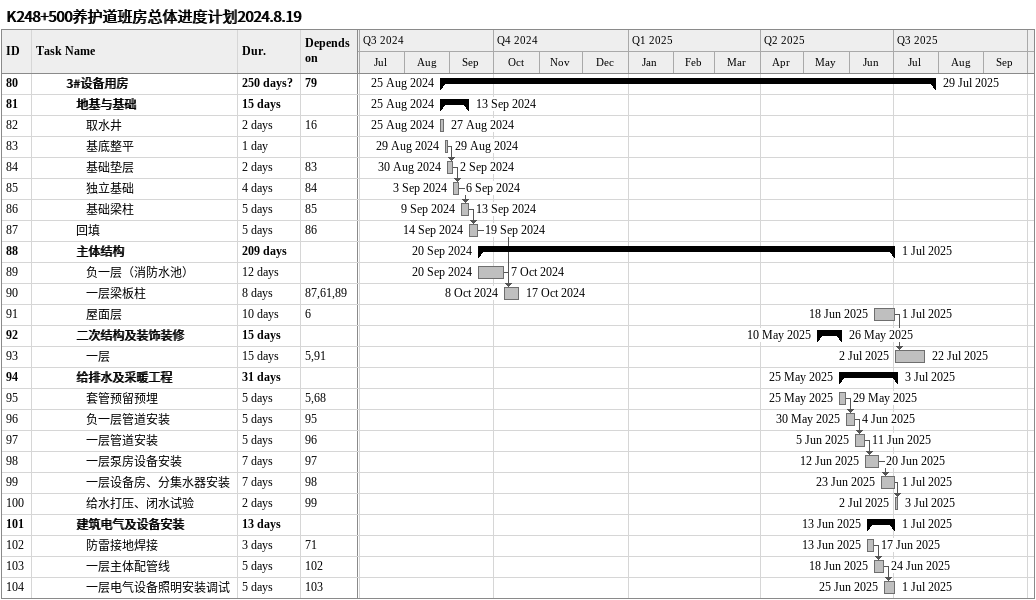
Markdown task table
K248+500养护道班房总体进度计划2024.8.19

| ID | Level | Task | Duration | Start | Finish | Predecessors |
|---|---|---|---|---|---|---|
| 80 | 4 | **3#设备用房** | 250d? | 2024-08-25 | 2025-07-29 | 79 |
| 81 | 5 | **地基与基础** | 15d | 2024-08-25 | 2024-09-13 |  |
| 82 | 6 | 取水井 | 2d | 2024-08-25 | 2024-08-27 | 16 |
| 83 | 6 | 基底整平 | 1d | 2024-08-29 | 2024-08-29 |  |
| 84 | 6 | 基础垫层 | 2d | 2024-08-30 | 2024-09-02 | 83 |
| 85 | 6 | 独立基础 | 4d | 2024-09-03 | 2024-09-06 | 84 |
| 86 | 6 | 基础梁柱 | 5d | 2024-09-09 | 2024-09-13 | 85 |
| 87 | 5 | 回填 | 5d | 2024-09-14 | 2024-09-19 | 86 |
| 88 | 5 | **主体结构** | 209d | 2024-09-20 | 2025-07-01 |  |
| 89 | 6 | 负一层（消防水池） | 12d | 2024-09-20 | 2024-10-07 |  |
| 90 | 6 | 一层梁板柱 | 8d | 2024-10-08 | 2024-10-17 | 87, 61, 89 |
| 91 | 6 | 屋面层 | 10d | 2025-06-18 | 2025-07-01 | 6 |
| 92 | 5 | **二次结构及装饰装修** | 15d | 2025-05-10 | 2025-05-26 |  |
| 93 | 6 | 一层 | 15d | 2025-07-02 | 2025-07-22 | 5, 91 |
| 94 | 5 | **给排水及采暖工程** | 31d | 2025-05-25 | 2025-07-03 |  |
| 95 | 6 | 套管预留预埋 | 5d | 2025-05-25 | 2025-05-29 | 5, 68 |
| 96 | 6 | 负一层管道安装 | 5d | 2025-05-30 | 2025-06-04 | 95 |
| 97 | 6 | 一层管道安装 | 5d | 2025-06-05 | 2025-06-11 | 96 |
| 98 | 6 | 一层泵房设备安装 | 7d | 2025-06-12 | 2025-06-20 | 97 |
| 99 | 6 | 一层设备房、分集水器安装 | 7d | 2025-06-23 | 2025-07-01 | 98 |
| 100 | 6 | 给水打压、闭水试验 | 2d | 2025-07-02 | 2025-07-03 | 99 |
| 101 | 5 | **建筑电气及设备安装** | 13d | 2025-06-13 | 2025-07-01 |  |
| 102 | 6 | 防雷接地焊接 | 3d | 2025-06-13 | 2025-06-17 | 71 |
| 103 | 6 | 一层主体配管线 | 5d | 2025-06-18 | 2025-06-24 | 102 |
| 104 | 6 | 一层电气设备照明安装调试 | 5d | 2025-06-25 | 2025-07-01 | 103 |
